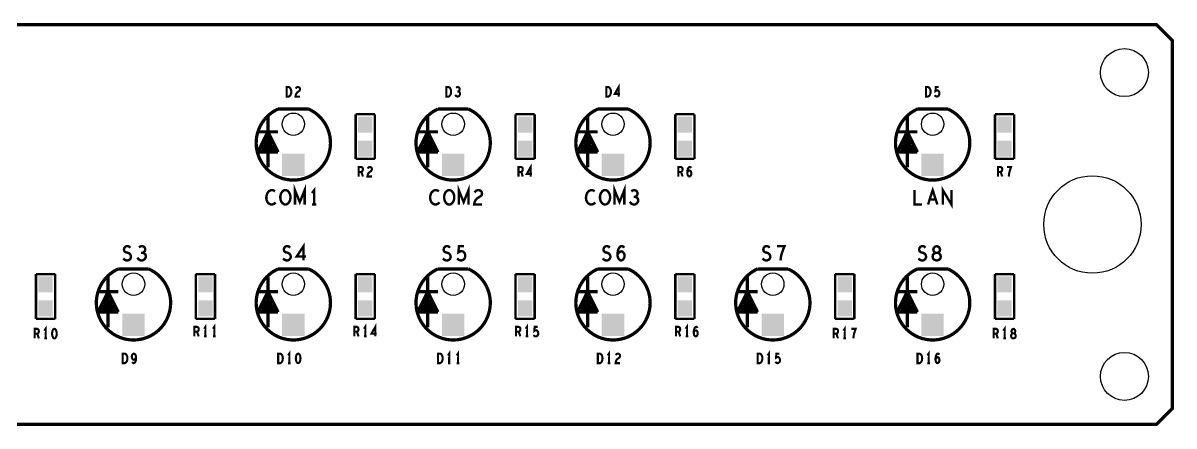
# Model space of a CAD drawing. Extents: x 0 to 150, y 0 to 25.
# Drawn here: x 78.1 to 150.1, y -0.1 to 25.1 of the extents above; entities that cross this region are included whole.
import ezdxf

# ---------------------------------------------------------------- set-up
doc = ezdxf.new("R2010")
doc.units = 0
doc.layers.get('0').update_dxf_attribs({"linetype": 'CONTINUOUS'})
doc.layers.add('MASK_TOP_ART', color=10, linetype='CONTINUOUS')
doc.layers.add('SILK_TOP_ART', color=11, linetype='CONTINUOUS')

# ---------------------------------------------------------------- blocks, each defined once
blk = doc.blocks.new('ROUND_335')
blk.add_circle((0, 0), 1.5)
blk = doc.blocks.new('ROUND_338')
blk.add_circle((0, 0), 3.048)
blk = doc.blocks.new('SQUARE_29')
blk.add_solid([(0.7, 0.7), (0.7, -0.7), (-0.7, 0.7), (-0.7, -0.7)])
blk = doc.blocks.new('RECTANGLE_342')
blk.add_solid([(0.45, 0.5), (0.45, -0.5), (-0.45, 0.5), (-0.45, -0.5)])
blk = doc.blocks.new('ROUND_14')
blk.add_circle((0, 0), 0.7)

msp = doc.modelspace()

# ---------------------------------------------------------------- linework, layer by layer
at = {"layer": 'MASK_TOP_ART', "const_width": 0.2}
msp.add_lwpolyline([(0, 2.75), (0, 1), (1, 0), (149, 0), (150, 1), (150, 24), (149, 25), (1, 25), (0, 24), (0, 2.75)], dxfattribs=at)
at = {"layer": 'SILK_TOP_ART'}
for points, const_width in [([(0, 2.75), (0, 1), (1, 0), (149, 0), (150, 1), (150, 24), (149, 25), (1, 25), (0, 24), (0, 2.75)], 0.2), ([(94.5771, 20.5), (94.5771, 21.1), (94.7105, 21.1), (94.7638, 21.07), (94.8038, 21.03), (94.8371, 20.97), (94.8638, 20.9), (94.8705, 20.8), (94.8638, 20.7), (94.8371, 20.63), (94.8038, 20.57), (94.7638, 20.53), (94.7105, 20.5), (94.5771, 20.5)], 0.13), ([(95.1495, 21), (95.1895, 21.06), (95.2362, 21.09), (95.2895, 21.1), (95.3562, 21.08), (95.4029, 21.03), (95.4162, 20.97), (95.4095, 20.91), (95.3829, 20.86), (95.2495, 20.76), (95.1895, 20.69), (95.1495, 20.59), (95.1362, 20.5), (95.4162, 20.5)], 0.13), ([(104.5771, 20.5), (104.5771, 21.1), (104.7105, 21.1), (104.7638, 21.07), (104.8038, 21.03), (104.8371, 20.97), (104.8638, 20.9), (104.8705, 20.8), (104.8638, 20.7), (104.8371, 20.63), (104.8038, 20.57), (104.7638, 20.53), (104.7105, 20.5), (104.5771, 20.5)], 0.13), ([(105.1295, 20.62), (105.1695, 20.55), (105.2229, 20.51), (105.2829, 20.5), (105.3362, 20.51), (105.3895, 20.56), (105.4229, 20.62), (105.4295, 20.68), (105.4162, 20.75), (105.3695, 20.8), (105.3229, 20.82), (105.2629, 20.82)], 0.13), ([(105.3229, 20.82), (105.3629, 20.85), (105.3962, 20.9), (105.4095, 20.96), (105.3962, 21.02), (105.3629, 21.07), (105.3029, 21.1), (105.2429, 21.09), (105.1829, 21.05)], 0.13), ([(114.5771, 20.5), (114.5771, 21.1), (114.7105, 21.1), (114.7638, 21.07), (114.8038, 21.03), (114.8371, 20.97), (114.8638, 20.9), (114.8705, 20.8), (114.8638, 20.7), (114.8371, 20.63), (114.8038, 20.57), (114.7638, 20.53), (114.7105, 20.5), (114.5771, 20.5)], 0.13), ([(115.3562, 20.5), (115.3562, 21.1), (115.1095, 20.67), (115.4429, 20.67)], 0.13), ([(134.5771, 20.5), (134.5771, 21.1), (134.7105, 21.1), (134.7638, 21.07), (134.8038, 21.03), (134.8371, 20.97), (134.8638, 20.9), (134.8705, 20.8), (134.8638, 20.7), (134.8371, 20.63), (134.8038, 20.57), (134.7638, 20.53), (134.7105, 20.5), (134.5771, 20.5)], 0.13), ([(135.1295, 20.59), (135.1695, 20.54), (135.2162, 20.51), (135.2762, 20.5), (135.3362, 20.52), (135.3829, 20.56), (135.4162, 20.63), (135.4229, 20.71), (135.4095, 20.79), (135.3762, 20.84), (135.3295, 20.88), (135.2829, 20.89), (135.2362, 20.88), (135.1762, 20.84), (135.1962, 21.1), (135.3762, 21.1)], 0.13), ([(94.0475, 19.7225), (95.9525, 19.7225)], 0.2032), ([(98.9, 16.6), (98.9, 19.4)], 0.1524), ([(98.9, 19.4), (100.1, 19.4)], 0.1524), ([(100.1, 19.4), (100.1, 16.6)], 0.1524), ([(104.0475, 19.7225), (105.9525, 19.7225)], 0.2032), ([(108.9, 16.6), (108.9, 19.4)], 0.1524), ([(108.9, 19.4), (110.1, 19.4)], 0.1524), ([(110.1, 19.4), (110.1, 16.6)], 0.1524), ([(114.0475, 19.7225), (115.9525, 19.7225)], 0.2032), ([(118.9, 16.6), (118.9, 19.4)], 0.1524), ([(118.9, 19.4), (120.1, 19.4)], 0.1524), ([(120.1, 19.4), (120.1, 16.6)], 0.1524), ([(134.0475, 19.7225), (135.9525, 19.7225)], 0.2032), ([(138.9, 16.6), (138.9, 19.4)], 0.1524), ([(138.9, 19.4), (140.1, 19.4)], 0.1524), ([(140.1, 19.4), (140.1, 16.6)], 0.1524), ([(93.4125, 19.2462), (93.4125, 18.2938)], 0.2032), ([(103.4125, 19.2462), (103.4125, 18.2938)], 0.2032), ([(113.4125, 19.2462), (113.4125, 18.2938)], 0.2032), ([(133.4125, 19.2462), (133.4125, 18.2938)], 0.2032), ([(93.4125, 18.2938), (92.7775, 17.0238)], 0.2032), ([(92.7775, 18.2938), (94.0475, 18.2938)], 0.2032), ([(94.0475, 17.0238), (93.4125, 18.2938)], 0.2032), ([(93.4125, 18.2938), (93.4125, 16.0712)], 0.2032), ([(103.4125, 18.2938), (102.7775, 17.0238)], 0.2032), ([(102.7775, 18.2938), (104.0475, 18.2938)], 0.2032), ([(104.0475, 17.0238), (103.4125, 18.2938)], 0.2032), ([(103.4125, 18.2938), (103.4125, 16.0712)], 0.2032), ([(113.4125, 18.2938), (112.7775, 17.0238)], 0.2032), ([(112.7775, 18.2938), (114.0475, 18.2938)], 0.2032), ([(114.0475, 17.0238), (113.4125, 18.2938)], 0.2032), ([(113.4125, 18.2938), (113.4125, 16.0712)], 0.2032), ([(133.4125, 18.2938), (132.7775, 17.0238)], 0.2032), ([(132.7775, 18.2938), (134.0475, 18.2938)], 0.2032), ([(134.0475, 17.0238), (133.4125, 18.2938)], 0.2032), ([(133.4125, 18.2938), (133.4125, 16.0712)], 0.2032), ([(92.9362, 17.0238), (92.9362, 17.1825)], 0.2032), ([(93.095, 17.0238), (93.095, 17.5)], 0.2032), ([(93.2538, 17.0238), (93.2538, 17.8175)], 0.2032), ([(93.5712, 17.0238), (93.5712, 17.8175)], 0.2032), ([(93.73, 17.0238), (93.73, 17.5)], 0.2032), ([(93.8888, 17.0238), (93.8888, 17.3412)], 0.2032), ([(102.9362, 17.0238), (102.9362, 17.1825)], 0.2032), ([(103.095, 17.0238), (103.095, 17.5)], 0.2032), ([(103.2538, 17.0238), (103.2538, 17.8175)], 0.2032), ([(103.5712, 17.0238), (103.5712, 17.8175)], 0.2032), ([(103.73, 17.0238), (103.73, 17.5)], 0.2032), ([(103.8888, 17.0238), (103.8888, 17.3412)], 0.2032), ([(112.9362, 17.0238), (112.9362, 17.1825)], 0.2032), ([(113.095, 17.0238), (113.095, 17.5)], 0.2032), ([(113.2538, 17.0238), (113.2538, 17.8175)], 0.2032), ([(113.5712, 17.0238), (113.5712, 17.8175)], 0.2032), ([(113.73, 17.0238), (113.73, 17.5)], 0.2032), ([(113.8888, 17.0238), (113.8888, 17.3412)], 0.2032), ([(132.9362, 17.0238), (132.9362, 17.1825)], 0.2032), ([(133.095, 17.0238), (133.095, 17.5)], 0.2032), ([(133.2538, 17.0238), (133.2538, 17.8175)], 0.2032), ([(133.5712, 17.0238), (133.5712, 17.8175)], 0.2032), ([(133.73, 17.0238), (133.73, 17.5)], 0.2032), ([(133.8888, 17.0238), (133.8888, 17.3412)], 0.2032), ([(92.7775, 17.0238), (94.0475, 17.0238)], 0.2032), ([(100.1, 16.6), (98.9, 16.6)], 0.1524), ([(102.7775, 17.0238), (104.0475, 17.0238)], 0.2032), ([(110.1, 16.6), (108.9, 16.6)], 0.1524), ([(112.7775, 17.0238), (114.0475, 17.0238)], 0.2032), ([(120.1, 16.6), (118.9, 16.6)], 0.1524), ([(132.7775, 17.0238), (134.0475, 17.0238)], 0.2032), ([(140.1, 16.6), (138.9, 16.6)], 0.1524), ([(99.0905, 15.5), (99.0905, 16.1), (99.2571, 16.1), (99.3105, 16.07), (99.3438, 16.03), (99.3571, 15.95), (99.3438, 15.87), (99.3038, 15.82), (99.2571, 15.79), (99.0905, 15.79)], 0.13), ([(99.2571, 15.79), (99.3571, 15.5)], 0.13), ([(99.6495, 16), (99.6895, 16.06), (99.7362, 16.09), (99.7895, 16.1), (99.8562, 16.08), (99.9029, 16.03), (99.9162, 15.97), (99.9095, 15.91), (99.8829, 15.86), (99.7495, 15.76), (99.6895, 15.69), (99.6495, 15.59), (99.6362, 15.5), (99.9162, 15.5)], 0.13), ([(109.0905, 15.5), (109.0905, 16.1), (109.2571, 16.1), (109.3105, 16.07), (109.3438, 16.03), (109.3571, 15.95), (109.3438, 15.87), (109.3038, 15.82), (109.2571, 15.79), (109.0905, 15.79)], 0.13), ([(109.2571, 15.79), (109.3571, 15.5)], 0.13), ([(109.8562, 15.5), (109.8562, 16.1), (109.6095, 15.67), (109.9429, 15.67)], 0.13), ([(119.0905, 15.5), (119.0905, 16.1), (119.2571, 16.1), (119.3105, 16.07), (119.3438, 16.03), (119.3571, 15.95), (119.3438, 15.87), (119.3038, 15.82), (119.2571, 15.79), (119.0905, 15.79)], 0.13), ([(119.2571, 15.79), (119.3571, 15.5)], 0.13), ([(119.6495, 15.75), (119.6962, 15.82), (119.7362, 15.86), (119.7895, 15.88), (119.8362, 15.86), (119.8695, 15.82), (119.8962, 15.76), (119.9029, 15.69), (119.8962, 15.63), (119.8695, 15.57), (119.8295, 15.52), (119.7829, 15.5), (119.7295, 15.52), (119.6829, 15.58), (119.6562, 15.67), (119.6495, 15.77), (119.6629, 15.9), (119.6829, 15.97), (119.7162, 16.04), (119.7629, 16.09), (119.8095, 16.1), (119.8562, 16.08), (119.8895, 16.03)], 0.13), ([(139.0905, 15.5), (139.0905, 16.1), (139.2571, 16.1), (139.3105, 16.07), (139.3438, 16.03), (139.3571, 15.95), (139.3438, 15.87), (139.3038, 15.82), (139.2571, 15.79), (139.0905, 15.79)], 0.13), ([(139.2571, 15.79), (139.3571, 15.5)], 0.13), ([(139.7629, 15.5), (139.7762, 15.63), (139.7962, 15.74), (139.8229, 15.84), (139.8562, 15.95), (139.9095, 16.1), (139.6429, 16.1)], 0.13), ([(93.8567, 14.575), (93.7867, 14.62), (93.705, 14.65), (93.6117, 14.65), (93.5067, 14.605), (93.425, 14.53), (93.3667, 14.44), (93.32, 14.29), (93.3083, 14.155), (93.3317, 14.02), (93.3667, 13.93), (93.4367, 13.84), (93.5183, 13.78), (93.6, 13.75), (93.6817, 13.75), (93.7633, 13.78), (93.8333, 13.825), (93.8917, 13.885)], 0.15), ([(94.5032, 13.75), (94.4099, 13.765), (94.3282, 13.825), (94.2582, 13.915), (94.2115, 14.02), (94.1882, 14.14), (94.1882, 14.26), (94.2115, 14.38), (94.2582, 14.485), (94.3282, 14.575), (94.4099, 14.635), (94.5032, 14.65), (94.5965, 14.635), (94.6782, 14.575), (94.7482, 14.485), (94.7949, 14.38), (94.8182, 14.26), (94.8182, 14.14), (94.7949, 14.02), (94.7482, 13.915), (94.6782, 13.825), (94.5965, 13.765), (94.5032, 13.75)], 0.15), ([(95.1031, 13.75), (95.1031, 14.65), (95.4064, 13.9), (95.7097, 14.65), (95.7097, 13.75)], 0.15), ([(96.3096, 13.75), (96.3096, 14.65), (96.1696, 14.47)], 0.15), ([(104.1067, 14.575), (104.0367, 14.62), (103.955, 14.65), (103.8617, 14.65), (103.7567, 14.605), (103.675, 14.53), (103.6167, 14.44), (103.57, 14.29), (103.5583, 14.155), (103.5817, 14.02), (103.6167, 13.93), (103.6867, 13.84), (103.7683, 13.78), (103.85, 13.75), (103.9317, 13.75), (104.0133, 13.78), (104.0833, 13.825), (104.1417, 13.885)], 0.15), ([(104.7532, 13.75), (104.6599, 13.765), (104.5782, 13.825), (104.5082, 13.915), (104.4615, 14.02), (104.4382, 14.14), (104.4382, 14.26), (104.4615, 14.38), (104.5082, 14.485), (104.5782, 14.575), (104.6599, 14.635), (104.7532, 14.65), (104.8465, 14.635), (104.9282, 14.575), (104.9982, 14.485), (105.0449, 14.38), (105.0682, 14.26), (105.0682, 14.14), (105.0449, 14.02), (104.9982, 13.915), (104.9282, 13.825), (104.8465, 13.765), (104.7532, 13.75)], 0.15), ([(105.3531, 13.75), (105.3531, 14.65), (105.6564, 13.9), (105.9597, 14.65), (105.9597, 13.75)], 0.15), ([(106.3379, 14.5), (106.4079, 14.59), (106.4896, 14.635), (106.5829, 14.65), (106.6996, 14.62), (106.7813, 14.545), (106.8046, 14.455), (106.7929, 14.365), (106.7463, 14.29), (106.5129, 14.14), (106.4079, 14.035), (106.3379, 13.885), (106.3146, 13.75), (106.8046, 13.75)], 0.15), ([(113.8567, 14.575), (113.7867, 14.62), (113.705, 14.65), (113.6117, 14.65), (113.5067, 14.605), (113.425, 14.53), (113.3667, 14.44), (113.32, 14.29), (113.3083, 14.155), (113.3317, 14.02), (113.3667, 13.93), (113.4367, 13.84), (113.5183, 13.78), (113.6, 13.75), (113.6817, 13.75), (113.7633, 13.78), (113.8333, 13.825), (113.8917, 13.885)], 0.15), ([(114.5032, 13.75), (114.4099, 13.765), (114.3282, 13.825), (114.2582, 13.915), (114.2115, 14.02), (114.1882, 14.14), (114.1882, 14.26), (114.2115, 14.38), (114.2582, 14.485), (114.3282, 14.575), (114.4099, 14.635), (114.5032, 14.65), (114.5965, 14.635), (114.6782, 14.575), (114.7482, 14.485), (114.7949, 14.38), (114.8182, 14.26), (114.8182, 14.14), (114.7949, 14.02), (114.7482, 13.915), (114.6782, 13.825), (114.5965, 13.765), (114.5032, 13.75)], 0.15), ([(115.1031, 13.75), (115.1031, 14.65), (115.4064, 13.9), (115.7097, 14.65), (115.7097, 13.75)], 0.15), ([(116.3913, 14.23), (116.4613, 14.275), (116.5196, 14.35), (116.5429, 14.44), (116.5196, 14.53), (116.4613, 14.605), (116.3563, 14.65), (116.2513, 14.635), (116.1463, 14.575)], 0.15), ([(133.8667, 14.65), (133.8667, 13.75), (134.3333, 13.75)], 0.15), ([(134.7115, 13.75), (135.0032, 14.65), (135.2949, 13.75)], 0.15), ([(135.6381, 13.75), (135.6381, 14.65), (136.1747, 13.75), (136.1747, 14.65)], 0.15), ([(96.1696, 13.75), (96.4496, 13.75)], 0.15), ([(116.0529, 13.93), (116.1229, 13.825), (116.2163, 13.765), (116.3213, 13.75), (116.4146, 13.765), (116.5079, 13.84), (116.5663, 13.93), (116.5779, 14.02), (116.5546, 14.125), (116.4729, 14.2), (116.3913, 14.23), (116.2863, 14.23)], 0.15), ([(135.1899, 14.065), (134.8165, 14.065)], 0.15), ([(84.355, 10.37), (84.4483, 10.295), (84.5533, 10.25), (84.6467, 10.25), (84.74, 10.295), (84.81, 10.37), (84.845, 10.475), (84.8217, 10.58), (84.7633, 10.67), (84.6583, 10.73), (84.5183, 10.76), (84.4367, 10.82), (84.4017, 10.925), (84.425, 11.03), (84.4833, 11.105), (84.565, 11.15), (84.6467, 11.15), (84.7283, 11.12), (84.7983, 11.045)], 0.15), ([(85.2465, 10.43), (85.3165, 10.325), (85.4099, 10.265), (85.5149, 10.25), (85.6082, 10.265), (85.7015, 10.34), (85.7599, 10.43), (85.7715, 10.52), (85.7482, 10.625), (85.6665, 10.7), (85.5849, 10.73), (85.4799, 10.73)], 0.15), ([(85.5849, 10.73), (85.6549, 10.775), (85.7132, 10.85), (85.7365, 10.94), (85.7132, 11.03), (85.6549, 11.105), (85.5499, 11.15), (85.4449, 11.135), (85.3399, 11.075)], 0.15), ([(94.355, 10.37), (94.4483, 10.295), (94.5533, 10.25), (94.6467, 10.25), (94.74, 10.295), (94.81, 10.37), (94.845, 10.475), (94.8217, 10.58), (94.7633, 10.67), (94.6583, 10.73), (94.5183, 10.76), (94.4367, 10.82), (94.4017, 10.925), (94.425, 11.03), (94.4833, 11.105), (94.565, 11.15), (94.6467, 11.15), (94.7283, 11.12), (94.7983, 11.045)], 0.15), ([(95.6432, 10.25), (95.6432, 11.15), (95.2115, 10.505), (95.7949, 10.505)], 0.15), ([(104.355, 10.37), (104.4483, 10.295), (104.5533, 10.25), (104.6467, 10.25), (104.74, 10.295), (104.81, 10.37), (104.845, 10.475), (104.8217, 10.58), (104.7633, 10.67), (104.6583, 10.73), (104.5183, 10.76), (104.4367, 10.82), (104.4017, 10.925), (104.425, 11.03), (104.4833, 11.105), (104.565, 11.15), (104.6467, 11.15), (104.7283, 11.12), (104.7983, 11.045)], 0.15), ([(105.2465, 10.385), (105.3165, 10.31), (105.3982, 10.265), (105.5032, 10.25), (105.6082, 10.28), (105.6899, 10.34), (105.7482, 10.445), (105.7599, 10.565), (105.7365, 10.685), (105.6782, 10.76), (105.5965, 10.82), (105.5149, 10.835), (105.4332, 10.82), (105.3282, 10.76), (105.3632, 11.15), (105.6782, 11.15)], 0.15), ([(114.355, 10.37), (114.4483, 10.295), (114.5533, 10.25), (114.6467, 10.25), (114.74, 10.295), (114.81, 10.37), (114.845, 10.475), (114.8217, 10.58), (114.7633, 10.67), (114.6583, 10.73), (114.5183, 10.76), (114.4367, 10.82), (114.4017, 10.925), (114.425, 11.03), (114.4833, 11.105), (114.565, 11.15), (114.6467, 11.15), (114.7283, 11.12), (114.7983, 11.045)], 0.15), ([(115.2815, 10.625), (115.3632, 10.73), (115.4332, 10.79), (115.5265, 10.82), (115.6082, 10.79), (115.6665, 10.73), (115.7132, 10.64), (115.7249, 10.535), (115.7132, 10.445), (115.6665, 10.355), (115.5965, 10.28), (115.5149, 10.25), (115.4215, 10.28), (115.3399, 10.37), (115.2932, 10.505), (115.2815, 10.655), (115.3049, 10.85), (115.3399, 10.955), (115.3982, 11.06), (115.4799, 11.135), (115.5615, 11.15), (115.6432, 11.12), (115.7015, 11.045)], 0.15), ([(124.355, 10.37), (124.4483, 10.295), (124.5533, 10.25), (124.6467, 10.25), (124.74, 10.295), (124.81, 10.37), (124.845, 10.475), (124.8217, 10.58), (124.7633, 10.67), (124.6583, 10.73), (124.5183, 10.76), (124.4367, 10.82), (124.4017, 10.925), (124.425, 11.03), (124.4833, 11.105), (124.565, 11.15), (124.6467, 11.15), (124.7283, 11.12), (124.7983, 11.045)], 0.15), ([(125.4799, 10.25), (125.5032, 10.445), (125.5382, 10.61), (125.5849, 10.76), (125.6432, 10.925), (125.7365, 11.15), (125.2699, 11.15)], 0.15), ([(134.105, 10.37), (134.1983, 10.295), (134.3033, 10.25), (134.3967, 10.25), (134.49, 10.295), (134.56, 10.37), (134.595, 10.475), (134.5717, 10.58), (134.5133, 10.67), (134.4083, 10.73), (134.2683, 10.76), (134.1867, 10.82), (134.1517, 10.925), (134.175, 11.03), (134.2333, 11.105), (134.315, 11.15), (134.3967, 11.15), (134.4783, 11.12), (134.5483, 11.045)], 0.15), ([(135.2532, 10.25), (135.3349, 10.265), (135.4282, 10.31), (135.4865, 10.385), (135.5099, 10.49), (135.4865, 10.595), (135.4165, 10.685), (135.3115, 10.73), (135.1949, 10.73), (135.1249, 10.76), (135.0665, 10.835), (135.0432, 10.94), (135.0782, 11.045), (135.1599, 11.12), (135.2532, 11.15), (135.3465, 11.12), (135.4282, 11.045), (135.4632, 10.94), (135.4399, 10.835), (135.3815, 10.76), (135.3115, 10.73), (135.1949, 10.73), (135.0899, 10.685), (135.0199, 10.595), (134.9965, 10.49), (135.0199, 10.385), (135.0782, 10.31), (135.1715, 10.265), (135.2532, 10.25)], 0.15), ([(78.9, 9.4), (80.1, 9.4)], 0.1524), ([(78.9, 6.6), (78.9, 9.4)], 0.1524), ([(80.1, 9.4), (80.1, 6.6)], 0.1524), ([(84.0475, 9.7225), (85.9525, 9.7225)], 0.2032), ([(88.9, 9.4), (90.1, 9.4)], 0.1524), ([(88.9, 6.6), (88.9, 9.4)], 0.1524), ([(90.1, 9.4), (90.1, 6.6)], 0.1524), ([(94.0475, 9.7225), (95.9525, 9.7225)], 0.2032), ([(98.9, 9.4), (100.1, 9.4)], 0.1524), ([(98.9, 6.6), (98.9, 9.4)], 0.1524), ([(100.1, 9.4), (100.1, 6.6)], 0.1524), ([(104.0475, 9.7225), (105.9525, 9.7225)], 0.2032), ([(108.9, 9.4), (110.1, 9.4)], 0.1524), ([(108.9, 6.6), (108.9, 9.4)], 0.1524), ([(110.1, 9.4), (110.1, 6.6)], 0.1524), ([(114.0475, 9.7225), (115.9525, 9.7225)], 0.2032), ([(118.9, 9.4), (120.1, 9.4)], 0.1524), ([(118.9, 6.6), (118.9, 9.4)], 0.1524), ([(120.1, 9.4), (120.1, 6.6)], 0.1524), ([(124.0475, 9.7225), (125.9525, 9.7225)], 0.2032), ([(128.9, 9.4), (130.1, 9.4)], 0.1524), ([(128.9, 6.6), (128.9, 9.4)], 0.1524), ([(130.1, 9.4), (130.1, 6.6)], 0.1524), ([(134.0475, 9.7225), (135.9525, 9.7225)], 0.2032), ([(138.9, 9.4), (140.1, 9.4)], 0.1524), ([(138.9, 6.6), (138.9, 9.4)], 0.1524), ([(140.1, 9.4), (140.1, 6.6)], 0.1524), ([(83.4125, 9.2462), (83.4125, 8.2938)], 0.2032), ([(93.4125, 9.2462), (93.4125, 8.2938)], 0.2032), ([(103.4125, 9.2462), (103.4125, 8.2938)], 0.2032), ([(113.4125, 9.2462), (113.4125, 8.2938)], 0.2032), ([(123.4125, 9.2462), (123.4125, 8.2938)], 0.2032), ([(133.4125, 9.2462), (133.4125, 8.2938)], 0.2032), ([(82.7775, 8.2938), (84.0475, 8.2938)], 0.2032), ([(83.4125, 8.2938), (82.7775, 7.0238)], 0.2032), ([(83.4125, 8.2938), (83.4125, 6.0712)], 0.2032), ([(84.0475, 7.0238), (83.4125, 8.2938)], 0.2032), ([(92.7775, 8.2938), (94.0475, 8.2938)], 0.2032), ([(93.4125, 8.2938), (92.7775, 7.0238)], 0.2032), ([(93.4125, 8.2938), (93.4125, 6.0712)], 0.2032), ([(94.0475, 7.0238), (93.4125, 8.2938)], 0.2032), ([(102.7775, 8.2938), (104.0475, 8.2938)], 0.2032), ([(103.4125, 8.2938), (102.7775, 7.0238)], 0.2032), ([(103.4125, 8.2938), (103.4125, 6.0712)], 0.2032), ([(104.0475, 7.0238), (103.4125, 8.2938)], 0.2032), ([(112.7775, 8.2938), (114.0475, 8.2938)], 0.2032), ([(113.4125, 8.2938), (112.7775, 7.0238)], 0.2032), ([(113.4125, 8.2938), (113.4125, 6.0712)], 0.2032), ([(114.0475, 7.0238), (113.4125, 8.2938)], 0.2032), ([(122.7775, 8.2938), (124.0475, 8.2938)], 0.2032), ([(123.4125, 8.2938), (122.7775, 7.0238)], 0.2032), ([(123.4125, 8.2938), (123.4125, 6.0712)], 0.2032), ([(124.0475, 7.0238), (123.4125, 8.2938)], 0.2032), ([(132.7775, 8.2938), (134.0475, 8.2938)], 0.2032), ([(133.4125, 8.2938), (132.7775, 7.0238)], 0.2032), ([(133.4125, 8.2938), (133.4125, 6.0712)], 0.2032), ([(134.0475, 7.0238), (133.4125, 8.2938)], 0.2032), ([(82.9362, 7.0238), (82.9362, 7.1825)], 0.2032), ([(83.095, 7.0238), (83.095, 7.5)], 0.2032), ([(83.2538, 7.0238), (83.2538, 7.8175)], 0.2032), ([(83.5712, 7.0238), (83.5712, 7.8175)], 0.2032), ([(83.73, 7.0238), (83.73, 7.5)], 0.2032), ([(83.8888, 7.0238), (83.8888, 7.3412)], 0.2032), ([(92.9362, 7.0238), (92.9362, 7.1825)], 0.2032), ([(93.095, 7.0238), (93.095, 7.5)], 0.2032), ([(93.2538, 7.0238), (93.2538, 7.8175)], 0.2032), ([(93.5712, 7.0238), (93.5712, 7.8175)], 0.2032), ([(93.73, 7.0238), (93.73, 7.5)], 0.2032), ([(93.8888, 7.0238), (93.8888, 7.3412)], 0.2032), ([(102.9362, 7.0238), (102.9362, 7.1825)], 0.2032), ([(103.095, 7.0238), (103.095, 7.5)], 0.2032), ([(103.2538, 7.0238), (103.2538, 7.8175)], 0.2032), ([(103.5712, 7.0238), (103.5712, 7.8175)], 0.2032), ([(103.73, 7.0238), (103.73, 7.5)], 0.2032), ([(103.8888, 7.0238), (103.8888, 7.3412)], 0.2032), ([(112.9362, 7.0238), (112.9362, 7.1825)], 0.2032), ([(113.095, 7.0238), (113.095, 7.5)], 0.2032), ([(113.2538, 7.0238), (113.2538, 7.8175)], 0.2032), ([(113.5712, 7.0238), (113.5712, 7.8175)], 0.2032), ([(113.73, 7.0238), (113.73, 7.5)], 0.2032), ([(113.8888, 7.0238), (113.8888, 7.3412)], 0.2032), ([(122.9362, 7.0238), (122.9362, 7.1825)], 0.2032), ([(123.095, 7.0238), (123.095, 7.5)], 0.2032), ([(123.2538, 7.0238), (123.2538, 7.8175)], 0.2032), ([(123.5712, 7.0238), (123.5712, 7.8175)], 0.2032), ([(123.73, 7.0238), (123.73, 7.5)], 0.2032), ([(123.8888, 7.0238), (123.8888, 7.3412)], 0.2032), ([(132.9362, 7.0238), (132.9362, 7.1825)], 0.2032), ([(133.095, 7.0238), (133.095, 7.5)], 0.2032), ([(133.2538, 7.0238), (133.2538, 7.8175)], 0.2032), ([(133.5712, 7.0238), (133.5712, 7.8175)], 0.2032), ([(133.73, 7.0238), (133.73, 7.5)], 0.2032), ([(133.8888, 7.0238), (133.8888, 7.3412)], 0.2032), ([(80.1, 6.6), (78.9, 6.6)], 0.1524), ([(82.7775, 7.0238), (84.0475, 7.0238)], 0.2032), ([(90.1, 6.6), (88.9, 6.6)], 0.1524), ([(92.7775, 7.0238), (94.0475, 7.0238)], 0.2032), ([(100.1, 6.6), (98.9, 6.6)], 0.1524), ([(102.7775, 7.0238), (104.0475, 7.0238)], 0.2032), ([(110.1, 6.6), (108.9, 6.6)], 0.1524), ([(112.7775, 7.0238), (114.0475, 7.0238)], 0.2032), ([(120.1, 6.6), (118.9, 6.6)], 0.1524), ([(122.7775, 7.0238), (124.0475, 7.0238)], 0.2032), ([(130.1, 6.6), (128.9, 6.6)], 0.1524), ([(132.7775, 7.0238), (134.0475, 7.0238)], 0.2032), ([(140.1, 6.6), (138.9, 6.6)], 0.1524), ([(78.8143, 5.375), (78.8143, 5.975), (78.9809, 5.975), (79.0343, 5.945), (79.0676, 5.905), (79.0809, 5.825), (79.0676, 5.745), (79.0276, 5.695), (78.9809, 5.665), (78.8143, 5.665)], 0.13), ([(79.5, 5.375), (79.5, 5.975), (79.42, 5.855)], 0.13), ([(80.0524, 5.975), (79.9991, 5.955), (79.9591, 5.905), (79.9324, 5.845), (79.9124, 5.765), (79.9057, 5.675), (79.9124, 5.585), (79.9324, 5.505), (79.9591, 5.445), (79.9991, 5.395), (80.0524, 5.375), (80.1057, 5.395), (80.1457, 5.445), (80.1724, 5.505), (80.1924, 5.585), (80.1991, 5.675), (80.1924, 5.765), (80.1724, 5.845), (80.1457, 5.905), (80.1057, 5.955), (80.0524, 5.975)], 0.13), ([(88.8143, 5.5), (88.8143, 6.1), (88.9809, 6.1), (89.0343, 6.07), (89.0676, 6.03), (89.0809, 5.95), (89.0676, 5.87), (89.0276, 5.82), (88.9809, 5.79), (88.8143, 5.79)], 0.13), ([(88.9809, 5.79), (89.0809, 5.5)], 0.13), ([(89.5, 5.5), (89.5, 6.1), (89.42, 5.98)], 0.13), ([(90.0524, 5.5), (90.0524, 6.1), (89.9724, 5.98)], 0.13), ([(98.8143, 5.5), (98.8143, 6.1), (98.9809, 6.1), (99.0343, 6.07), (99.0676, 6.03), (99.0809, 5.95), (99.0676, 5.87), (99.0276, 5.82), (98.9809, 5.79), (98.8143, 5.79)], 0.13), ([(98.9809, 5.79), (99.0809, 5.5)], 0.13), ([(99.5, 5.5), (99.5, 6.1), (99.42, 5.98)], 0.13), ([(100.1324, 5.5), (100.1324, 6.1), (99.8857, 5.67), (100.2191, 5.67)], 0.13), ([(108.9393, 5.5), (108.9393, 6.1), (109.1059, 6.1), (109.1593, 6.07), (109.1926, 6.03), (109.2059, 5.95), (109.1926, 5.87), (109.1526, 5.82), (109.1059, 5.79), (108.9393, 5.79)], 0.13), ([(109.1059, 5.79), (109.2059, 5.5)], 0.13), ([(109.625, 5.5), (109.625, 6.1), (109.545, 5.98)], 0.13), ([(110.0307, 5.59), (110.0707, 5.54), (110.1174, 5.51), (110.1774, 5.5), (110.2374, 5.52), (110.2841, 5.56), (110.3174, 5.63), (110.3241, 5.71), (110.3107, 5.79), (110.2774, 5.84), (110.2307, 5.88), (110.1841, 5.89), (110.1374, 5.88), (110.0774, 5.84), (110.0974, 6.1), (110.2774, 6.1)], 0.13), ([(118.9393, 5.5), (118.9393, 6.1), (119.1059, 6.1), (119.1593, 6.07), (119.1926, 6.03), (119.2059, 5.95), (119.1926, 5.87), (119.1526, 5.82), (119.1059, 5.79), (118.9393, 5.79)], 0.13), ([(119.1059, 5.79), (119.2059, 5.5)], 0.13), ([(119.625, 5.5), (119.625, 6.1), (119.545, 5.98)], 0.13), ([(120.0507, 5.75), (120.0974, 5.82), (120.1374, 5.86), (120.1907, 5.88), (120.2374, 5.86), (120.2707, 5.82), (120.2974, 5.76), (120.3041, 5.69), (120.2974, 5.63), (120.2707, 5.57), (120.2307, 5.52), (120.1841, 5.5), (120.1307, 5.52), (120.0841, 5.58), (120.0574, 5.67), (120.0507, 5.77), (120.0641, 5.9), (120.0841, 5.97), (120.1174, 6.04), (120.1641, 6.09), (120.2107, 6.1), (120.2574, 6.08), (120.2907, 6.03)], 0.13), ([(128.8143, 5.375), (128.8143, 5.975), (128.9809, 5.975), (129.0343, 5.945), (129.0676, 5.905), (129.0809, 5.825), (129.0676, 5.745), (129.0276, 5.695), (128.9809, 5.665), (128.8143, 5.665)], 0.13), ([(129.5, 5.375), (129.5, 5.975), (129.42, 5.855)], 0.13), ([(130.0391, 5.375), (130.0524, 5.505), (130.0724, 5.615), (130.0991, 5.715), (130.1324, 5.825), (130.1857, 5.975), (129.9191, 5.975)], 0.13), ([(138.8143, 5.375), (138.8143, 5.975), (138.9809, 5.975), (139.0343, 5.945), (139.0676, 5.905), (139.0809, 5.825), (139.0676, 5.745), (139.0276, 5.695), (138.9809, 5.665), (138.8143, 5.665)], 0.13), ([(139.5, 5.375), (139.5, 5.975), (139.42, 5.855)], 0.13), ([(140.0524, 5.375), (140.0991, 5.385), (140.1524, 5.415), (140.1857, 5.465), (140.1991, 5.535), (140.1857, 5.605), (140.1457, 5.665), (140.0857, 5.695), (140.0191, 5.695), (139.9791, 5.715), (139.9457, 5.765), (139.9324, 5.835), (139.9524, 5.905), (139.9991, 5.955), (140.0524, 5.975), (140.1057, 5.955), (140.1524, 5.905), (140.1724, 5.835), (140.1591, 5.765), (140.1257, 5.715), (140.0857, 5.695), (140.0191, 5.695), (139.9591, 5.665), (139.9191, 5.605), (139.9057, 5.535), (139.9191, 5.465), (139.9524, 5.415), (140.0057, 5.385), (140.0524, 5.375)], 0.13), ([(78.9809, 5.665), (79.0809, 5.375)], 0.13), ([(79.42, 5.375), (79.58, 5.375)], 0.13), ([(89.42, 5.5), (89.58, 5.5)], 0.13), ([(89.9724, 5.5), (90.1324, 5.5)], 0.13), ([(99.42, 5.5), (99.58, 5.5)], 0.13), ([(109.545, 5.5), (109.705, 5.5)], 0.13), ([(119.545, 5.5), (119.705, 5.5)], 0.13), ([(128.9809, 5.665), (129.0809, 5.375)], 0.13), ([(129.42, 5.375), (129.58, 5.375)], 0.13), ([(138.9809, 5.665), (139.0809, 5.375)], 0.13), ([(139.42, 5.375), (139.58, 5.375)], 0.13), ([(84.3271, 3.8274), (84.3271, 4.4274), (84.4605, 4.4274), (84.5138, 4.3974), (84.5538, 4.3574), (84.5871, 4.2974), (84.6138, 4.2274), (84.6205, 4.1274), (84.6138, 4.0274), (84.5871, 3.9574), (84.5538, 3.8974), (84.5138, 3.8574), (84.4605, 3.8274), (84.3271, 3.8274)], 0.13), ([(84.9129, 3.8974), (84.9595, 3.8474), (85.0129, 3.8274), (85.0662, 3.8474), (85.1129, 3.9074), (85.1462, 3.9974), (85.1595, 4.0874), (85.1595, 4.1974), (85.1462, 4.2874), (85.1129, 4.3674), (85.0729, 4.4074), (85.0262, 4.4274), (84.9729, 4.4074), (84.9329, 4.3674), (84.9062, 4.3074), (84.8929, 4.2274), (84.9062, 4.1574), (84.9395, 4.0874), (84.9795, 4.0474), (85.0262, 4.0374), (85.0795, 4.0574), (85.1195, 4.1074), (85.1595, 4.1974)], 0.13), ([(94.0509, 3.8274), (94.0509, 4.4274), (94.1843, 4.4274), (94.2376, 4.3974), (94.2776, 4.3574), (94.3109, 4.2974), (94.3376, 4.2274), (94.3443, 4.1274), (94.3376, 4.0274), (94.3109, 3.9574), (94.2776, 3.8974), (94.2376, 3.8574), (94.1843, 3.8274), (94.0509, 3.8274)], 0.13), ([(94.75, 3.8274), (94.75, 4.4274), (94.67, 4.3074)], 0.13), ([(95.3024, 4.4274), (95.2491, 4.4074), (95.2091, 4.3574), (95.1824, 4.2974), (95.1624, 4.2174), (95.1557, 4.1274), (95.1624, 4.0374), (95.1824, 3.9574), (95.2091, 3.8974), (95.2491, 3.8474), (95.3024, 3.8274), (95.3557, 3.8474), (95.3957, 3.8974), (95.4224, 3.9574), (95.4424, 4.0374), (95.4491, 4.1274), (95.4424, 4.2174), (95.4224, 4.2974), (95.3957, 4.3574), (95.3557, 4.4074), (95.3024, 4.4274)], 0.13), ([(104.0509, 3.8274), (104.0509, 4.4274), (104.1843, 4.4274), (104.2376, 4.3974), (104.2776, 4.3574), (104.3109, 4.2974), (104.3376, 4.2274), (104.3443, 4.1274), (104.3376, 4.0274), (104.3109, 3.9574), (104.2776, 3.8974), (104.2376, 3.8574), (104.1843, 3.8274), (104.0509, 3.8274)], 0.13), ([(104.75, 3.8274), (104.75, 4.4274), (104.67, 4.3074)], 0.13), ([(105.3024, 3.8274), (105.3024, 4.4274), (105.2224, 4.3074)], 0.13), ([(114.0509, 3.8274), (114.0509, 4.4274), (114.1843, 4.4274), (114.2376, 4.3974), (114.2776, 4.3574), (114.3109, 4.2974), (114.3376, 4.2274), (114.3443, 4.1274), (114.3376, 4.0274), (114.3109, 3.9574), (114.2776, 3.8974), (114.2376, 3.8574), (114.1843, 3.8274), (114.0509, 3.8274)], 0.13), ([(114.75, 3.8274), (114.75, 4.4274), (114.67, 4.3074)], 0.13), ([(115.1757, 4.3274), (115.2157, 4.3874), (115.2624, 4.4174), (115.3157, 4.4274), (115.3824, 4.4074), (115.4291, 4.3574), (115.4424, 4.2974), (115.4357, 4.2374), (115.4091, 4.1874), (115.2757, 4.0874), (115.2157, 4.0174), (115.1757, 3.9174), (115.1624, 3.8274), (115.4424, 3.8274)], 0.13), ([(124.0509, 3.8274), (124.0509, 4.4274), (124.1843, 4.4274), (124.2376, 4.3974), (124.2776, 4.3574), (124.3109, 4.2974), (124.3376, 4.2274), (124.3443, 4.1274), (124.3376, 4.0274), (124.3109, 3.9574), (124.2776, 3.8974), (124.2376, 3.8574), (124.1843, 3.8274), (124.0509, 3.8274)], 0.13), ([(124.75, 3.8274), (124.75, 4.4274), (124.67, 4.3074)], 0.13), ([(125.1557, 3.9174), (125.1957, 3.8674), (125.2424, 3.8374), (125.3024, 3.8274), (125.3624, 3.8474), (125.4091, 3.8874), (125.4424, 3.9574), (125.4491, 4.0374), (125.4357, 4.1174), (125.4024, 4.1674), (125.3557, 4.2074), (125.3091, 4.2174), (125.2624, 4.2074), (125.2024, 4.1674), (125.2224, 4.4274), (125.4024, 4.4274)], 0.13), ([(134.0509, 3.8274), (134.0509, 4.4274), (134.1843, 4.4274), (134.2376, 4.3974), (134.2776, 4.3574), (134.3109, 4.2974), (134.3376, 4.2274), (134.3443, 4.1274), (134.3376, 4.0274), (134.3109, 3.9574), (134.2776, 3.8974), (134.2376, 3.8574), (134.1843, 3.8274), (134.0509, 3.8274)], 0.13), ([(134.75, 3.8274), (134.75, 4.4274), (134.67, 4.3074)], 0.13), ([(135.1757, 4.0774), (135.2224, 4.1474), (135.2624, 4.1874), (135.3157, 4.2074), (135.3624, 4.1874), (135.3957, 4.1474), (135.4224, 4.0874), (135.4291, 4.0174), (135.4224, 3.9574), (135.3957, 3.8974), (135.3557, 3.8474), (135.3091, 3.8274), (135.2557, 3.8474), (135.2091, 3.9074), (135.1824, 3.9974), (135.1757, 4.0974), (135.1891, 4.2274), (135.2091, 4.2974), (135.2424, 4.3674), (135.2891, 4.4174), (135.3357, 4.4274), (135.3824, 4.4074), (135.4157, 4.3574)], 0.13), ([(94.67, 3.8274), (94.83, 3.8274)], 0.13), ([(104.67, 3.8274), (104.83, 3.8274)], 0.13), ([(105.2224, 3.8274), (105.3824, 3.8274)], 0.13), ([(114.67, 3.8274), (114.83, 3.8274)], 0.13), ([(124.67, 3.8274), (124.83, 3.8274)], 0.13), ([(134.67, 3.8274), (134.83, 3.8274)], 0.13)]:
    msp.add_lwpolyline(points, dxfattribs=dict(at, const_width=const_width))
at = {"layer": 'SILK_TOP_ART', "const_width": 0.2032}
for points in [[(94.0475, 19.7225, 4.6675773), (95.9525, 19.7225)], [(104.0475, 19.7225, 4.6675773), (105.9525, 19.7225)], [(114.0475, 19.7225, 4.6675773), (115.9525, 19.7225)], [(134.0475, 19.7225, 4.6675773), (135.9525, 19.7225)], [(84.0475, 9.7225, 4.6675773), (85.9525, 9.7225)], [(94.0475, 9.7225, 4.6675773), (95.9525, 9.7225)], [(104.0475, 9.7225, 4.6675773), (105.9525, 9.7225)], [(114.0475, 9.7225, 4.6675773), (115.9525, 9.7225)], [(124.0475, 9.7225, 4.6675773), (125.9525, 9.7225)], [(134.0475, 9.7225, 4.6675773), (135.9525, 9.7225)]]:
    msp.add_lwpolyline(points, format="xyb", dxfattribs=at)

# ---------------------------------------------------------------- block references
at = {"layer": 'MASK_TOP_ART'}
for name, p in [('ROUND_335', (147, 22)), ('ROUND_14', (95, 18.77)), ('ROUND_14', (105, 18.77)), ('ROUND_14', (115, 18.77)), ('ROUND_14', (135, 18.77)), ('RECTANGLE_342', (99.5, 18.75)), ('RECTANGLE_342', (109.5, 18.75)), ('RECTANGLE_342', (119.5, 18.75)), ('RECTANGLE_342', (139.5, 18.75)), ('RECTANGLE_342', (99.5, 17.25)), ('RECTANGLE_342', (109.5, 17.25)), ('RECTANGLE_342', (119.5, 17.25)), ('RECTANGLE_342', (139.5, 17.25)), ('SQUARE_29', (95, 16.23)), ('SQUARE_29', (105, 16.23)), ('SQUARE_29', (115, 16.23)), ('SQUARE_29', (135, 16.23)), ('ROUND_338', (145, 12.5)), ('ROUND_14', (85, 8.77)), ('ROUND_14', (95, 8.77)), ('ROUND_14', (105, 8.77)), ('ROUND_14', (115, 8.77)), ('ROUND_14', (125, 8.77)), ('ROUND_14', (135, 8.77)), ('RECTANGLE_342', (79.5, 8.75)), ('RECTANGLE_342', (89.5, 8.75)), ('RECTANGLE_342', (99.5, 8.75)), ('RECTANGLE_342', (109.5, 8.75)), ('RECTANGLE_342', (119.5, 8.75)), ('RECTANGLE_342', (129.5, 8.75)), ('RECTANGLE_342', (139.5, 8.75)), ('RECTANGLE_342', (79.5, 7.25)), ('RECTANGLE_342', (89.5, 7.25)), ('RECTANGLE_342', (99.5, 7.25)), ('RECTANGLE_342', (109.5, 7.25)), ('RECTANGLE_342', (119.5, 7.25)), ('RECTANGLE_342', (129.5, 7.25)), ('RECTANGLE_342', (139.5, 7.25)), ('SQUARE_29', (85, 6.23)), ('SQUARE_29', (95, 6.23)), ('SQUARE_29', (105, 6.23)), ('SQUARE_29', (115, 6.23)), ('SQUARE_29', (125, 6.23)), ('SQUARE_29', (135, 6.23)), ('ROUND_335', (147, 3))]:
    msp.add_blockref(name, p, dxfattribs=at)

doc.saveas('drawing.dxf')
